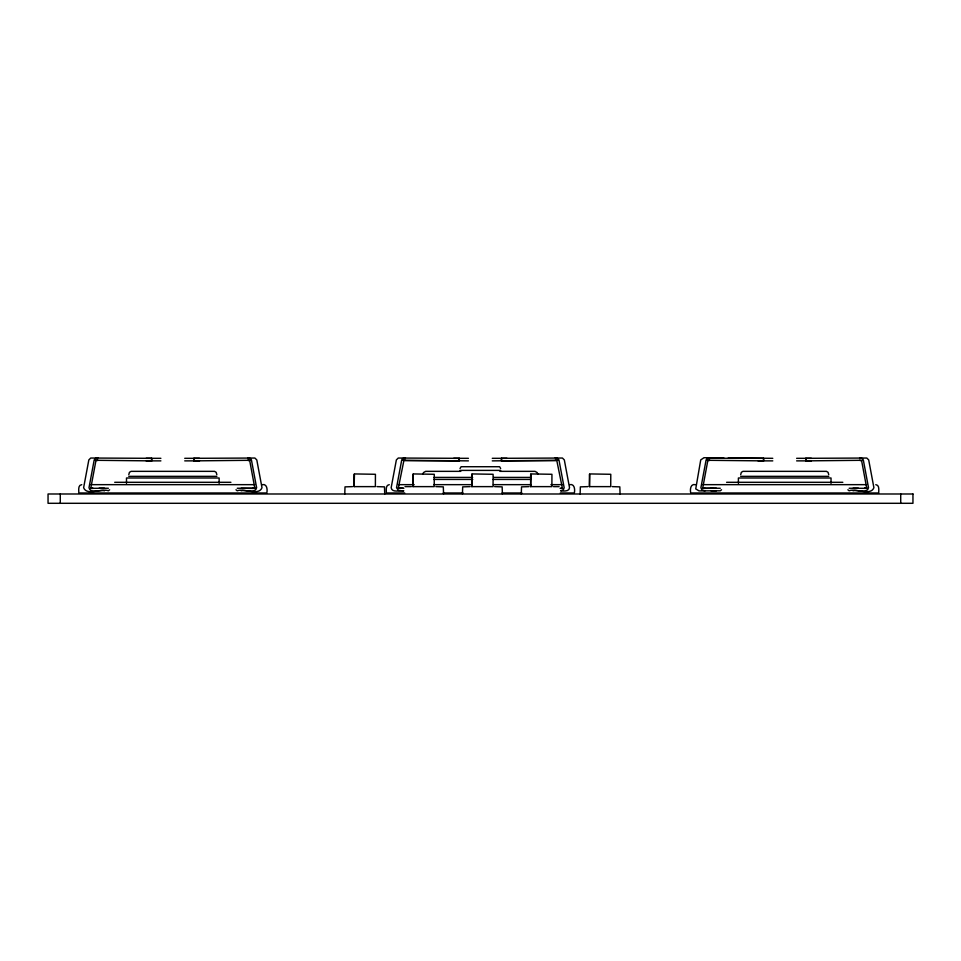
<?xml version="1.0" encoding="UTF-8"?>
<svg xmlns="http://www.w3.org/2000/svg" width="961" height="961" viewBox="0 0 961 961"><rect width="100%" height="100%" fill="white"/><g stroke="black" fill="none" stroke-linecap="round" stroke-linejoin="round"><path stroke-width="1.44" d="M128.774 474.674L129.447 472.319L131.092 471.346L214.531 471.346L216.165 472.319L216.85 474.674M740.679 474.674L741.351 472.319L742.997 471.346L826.436 471.346L828.07 472.319L828.754 474.674M460.031 468.536L461.076 466.722L499.624 466.722L500.657 468.536M354.08 474.253L354.116 486.626L375.379 486.626L375.427 474.29L354.465 473.929L354.116 486.626M412.99 474.169L412.954 486.626L434.216 486.626L434.264 474.29L413.302 473.929L412.954 486.626M471.827 474.169L471.791 486.626L493.053 486.626L493.101 474.29L472.139 473.929L471.791 486.626M530.664 474.169L530.628 486.626L551.89 486.626L551.938 474.29L530.977 473.929L530.628 486.626M589.417 474.253L589.465 486.626L610.728 486.626L610.776 474.29L589.814 473.929L589.465 486.626M422.756 474.338L423.549 472.524L425.687 471.346L460.812 471.346M109.638 489.774L108.377 490.807C102.022 487.936 86.742 496.236 83.631 487.683L88.832 459.923L90.73 458.037L151.55 458.313L151.55 460.872L95.535 460.295M721.543 489.774L720.269 490.807L711.008 490.807M560.948 488.272L562.281 487.647L556.815 460.619L501.606 460.872L501.606 458.313L562.425 458.037L564.323 459.923L569.525 487.683C569.417 491.648 563.723 491.083 561.2 490.879M560.659 490.891L563.446 489.63L564.155 487.683L558.954 459.923L557.452 458.217L555.242 457.7M81.721 484.656C77.757 485.065 78.862 490.386 78.826 492.981L266.798 492.981C267.639 489.63 267.014 483.395 262.053 484.656M389.253 484.656C385.301 485.065 386.406 490.386 386.358 492.981L404.689 492.981M241.139 488.248L252.539 488.356L254.737 487.647L249.776 460.992L247.686 460.259L250.749 460.283M97.914 457.7L95.343 458.445L94.202 459.923L89.001 487.683C90.334 494.134 100.749 489.353 104.485 490.807M405.446 457.7L402.875 458.445L401.734 459.923L396.533 487.683L398.455 490.47L403.44 490.891M403.788 490.843C400.677 490.074 391.92 493.257 391.163 487.683L396.364 459.923L398.262 458.037L459.082 458.313L459.082 460.872L403.872 460.619L398.419 487.647L403.464 488.332M250.076 460.295L194.074 460.872L194.074 458.313L254.893 458.037L256.791 459.923L261.993 487.683C258.881 496.236 243.601 487.936 237.247 490.807L235.986 489.774M492.272 460.872L557.62 460.295M861.981 460.295L805.979 460.872L805.979 458.313L866.786 458.037L868.696 459.923L873.897 487.683C870.786 496.236 855.506 487.936 849.152 490.807L847.89 489.774M90.55 488.332L104.473 488.248M398.082 488.332L403.788 488.272M702.455 488.332L712.666 488.248M702.287 488.356L716.377 488.248M716.377 490.807L699.019 490.891L695.74 488.897L700.725 459.923L703.969 457.724L723.801 457.929M146.168 458.313L160.883 458.313M184.728 458.313L199.444 458.313M453.712 458.313L468.427 458.313M492.272 458.313L506.988 458.313M772.788 458.313L728.27 457.977M796.633 458.313L811.348 458.313M95.247 460.259L97.938 460.259L95.872 460.968L90.875 487.647L93.073 488.356L90.382 488.356M402.779 460.259L405.47 460.259M555.218 460.259L558.281 460.283M707.152 460.259L709.831 460.259L707.752 460.992L702.779 487.647L704.978 488.356M146.168 460.872L160.883 460.872M184.728 460.872L199.444 460.872L197.63 460.872M468.427 460.872L403.079 460.295M758.073 460.872L772.788 460.872M796.633 460.872L811.348 460.872L809.534 460.872M459.995 470.397L500.693 470.397M499.876 471.346L535.001 471.346L537.151 472.524L537.932 474.338M128.774 476.344L216.85 476.344M740.679 476.344L828.754 476.344M433.964 477.413L472.644 477.413M493.654 477.413L531.121 477.413M433.687 479.431L472.752 479.431M493.185 479.431L530.832 479.431M114.707 482.302L230.916 482.302M726.6 482.302L842.821 482.302M90.947 484.656L254.677 484.656M398.479 484.656L414.167 484.656M433.699 484.656L470.578 484.656M493.425 484.656L531.181 484.656M550.905 484.656L562.209 484.656M569.585 484.656C574.546 483.395 575.171 489.63 574.33 492.981L560.311 492.981M695.476 484.656C690.503 483.395 689.878 489.63 690.731 492.981L878.702 492.981C878.654 490.386 879.759 485.065 875.795 484.656M702.851 484.656L866.582 484.656M352.531 486.626L345.011 486.867L344.771 493.99M376.976 486.626L384.484 486.867L384.724 493.99M405.013 486.626L411.356 486.626M435.813 486.626L443.321 486.867L443.562 493.99M470.193 486.626L462.685 486.867L462.445 493.99M494.639 486.626L502.159 486.867L502.399 493.99M529.03 486.626L521.523 486.867L521.282 493.99M553.476 486.626L559.086 486.626M587.868 486.626L580.36 486.867L580.12 493.99M612.313 486.626L619.833 486.867L620.073 493.99M99.103 488.248L108.377 488.248M237.247 488.248L255.073 488.332M252.539 488.356L255.23 488.356M397.926 488.356L400.605 488.356M560.083 488.356L562.774 488.356M711.008 488.248L720.269 488.248M849.152 488.248L858.425 488.248M867.134 488.356L864.444 488.356L866.642 487.647L861.669 460.992L859.59 460.259M443.273 492.981L462.986 492.981M502.074 492.981L521.871 492.981M505.162 460.872L506.988 460.872M853.044 488.248L866.966 488.332M853.044 490.807C856.768 489.353 867.182 494.134 868.516 487.683L863.314 459.923L862.173 458.445L859.615 457.7M241.139 490.807C244.875 489.353 255.29 494.134 256.623 487.683L251.422 459.923L249.908 458.217L247.71 457.7M707.44 460.295L763.442 460.872L763.442 458.313L707.608 458.217L706.107 459.923L700.905 487.683L701.962 489.954L704.954 490.915M900.721 493.99L900.721 503.3M831.025 483.335L831.025 478.001L738.396 478.001L738.396 483.335M805.738 458.313L805.738 460.872M763.683 458.313L763.683 460.872M501.378 458.313L501.378 460.872M459.31 458.313L459.31 460.872M219.132 483.335L219.132 478.001L126.492 478.001L126.492 483.335M193.846 458.313L193.846 460.872M151.778 458.313L151.778 460.872M60.279 493.99L60.279 503.3M912.95 493.99L48.05 493.99L48.05 503.3L912.95 503.3L912.95 493.99"/></g></svg>
